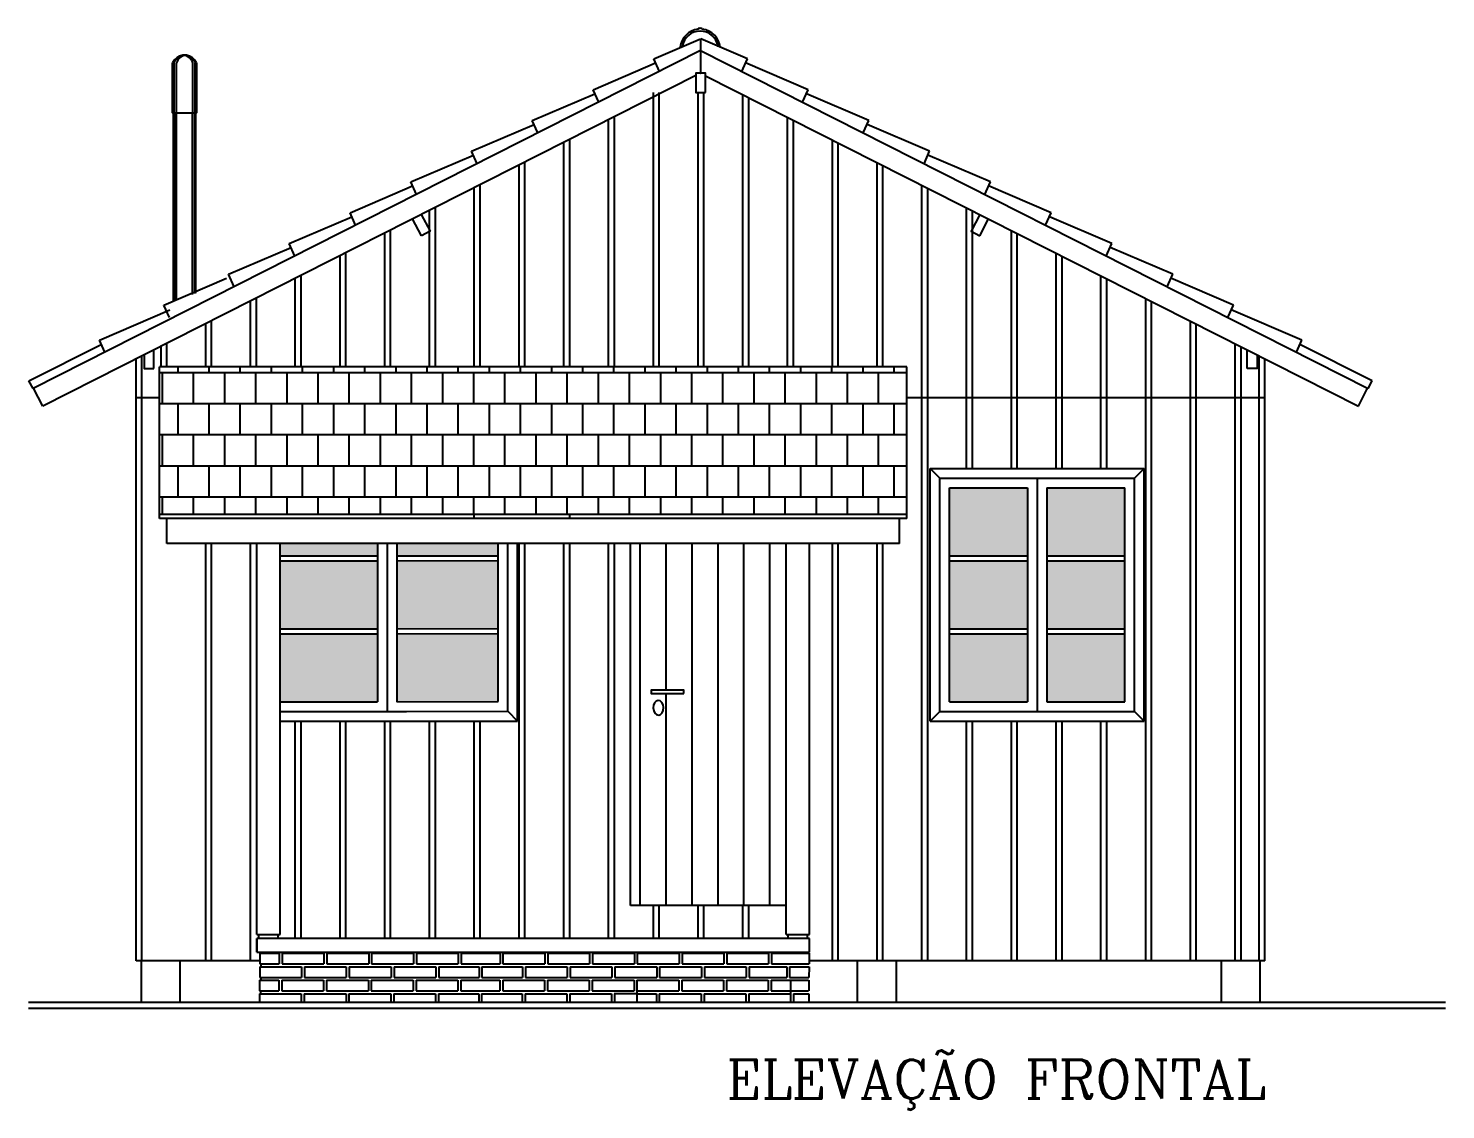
# Model space of a CAD drawing. Extents: x -83.9 to 10.5, y -11.8 to 33.6.
# Drawn here: x -34.93 to -27.65, y 28.05 to 33.61 of the extents above; entities that cross this region are included whole.
import ezdxf
from ezdxf.enums import TextEntityAlignment as Align

# ---------------------------------------------------------------- set-up
doc = ezdxf.new("R2010")
doc.units = 0
doc.layers.get('0').update_dxf_attribs({"linetype": 'CONTINUOUS'})
for name, color, linetype in [('COTAS', 244, 'CONTINUOUS'), ('MADEIRAME', 244, 'CONTINUOUS'), ('PAREDE', 250, 'CONTINUOUS'), ('PEDRA', 250, 'CONTINUOUS'), ('PISO', 30, 'CONTINUOUS'), ('TELHADO', 1, 'CONTINUOUS'), ('TEXTO', 244, 'CONTINUOUS'), ('VEGETAÇÃO', 92, 'CONTINUOUS'), ('VISTAL', 30, 'CONTINUOUS'), ('VISTAP', 244, 'CONTINUOUS')]:
    doc.layers.add(name, color=color, linetype=linetype)
doc.styles.add('ROMANC', font='romanc.shx', dxfattribs={"height": 0.08})

# ---------------------------------------------------------------- blocks, each defined once
blk = doc.blocks.new('*X94')
at = {"color": 0}
for p, q in [((-34.2553, 31.84), (-30.4153, 31.84)), ((-34.24, 31.68), (-34.24, 31.84)), ((-34.16, 31.84), (-34.16, 31.8694)), ((-34.08, 31.68), (-34.08, 31.84)), ((-34, 31.84), (-34, 31.8694)), ((-33.92, 31.68), (-33.92, 31.84)), ((-33.84, 31.84), (-33.84, 31.8694)), ((-33.76, 31.68), (-33.76, 31.84)), ((-33.68, 31.84), (-33.68, 31.8694)), ((-33.6, 31.68), (-33.6, 31.84)), ((-33.52, 31.84), (-33.52, 31.8694)), ((-33.44, 31.68), (-33.44, 31.84)), ((-33.36, 31.84), (-33.36, 31.8694)), ((-33.28, 31.68), (-33.28, 31.84)), ((-33.2, 31.84), (-33.2, 31.8694)), ((-33.12, 31.68), (-33.12, 31.84)), ((-33.04, 31.84), (-33.04, 31.8694)), ((-32.96, 31.68), (-32.96, 31.84)), ((-32.88, 31.84), (-32.88, 31.8694)), ((-32.8, 31.68), (-32.8, 31.84)), ((-32.72, 31.84), (-32.72, 31.8694)), ((-32.64, 31.68), (-32.64, 31.84)), ((-32.56, 31.84), (-32.56, 31.8694)), ((-32.48, 31.68), (-32.48, 31.84)), ((-32.4, 31.84), (-32.4, 31.8694)), ((-32.32, 31.68), (-32.32, 31.84)), ((-32.24, 31.84), (-32.24, 31.8694)), ((-32.16, 31.68), (-32.16, 31.84)), ((-32.08, 31.84), (-32.08, 31.8694)), ((-32, 31.68), (-32, 31.84)), ((-31.92, 31.84), (-31.92, 31.8694)), ((-31.84, 31.68), (-31.84, 31.84)), ((-31.76, 31.84), (-31.76, 31.8694)), ((-31.68, 31.68), (-31.68, 31.84)), ((-31.6, 31.84), (-31.6, 31.8694)), ((-31.52, 31.68), (-31.52, 31.84)), ((-31.44, 31.84), (-31.44, 31.8694)), ((-31.36, 31.68), (-31.36, 31.84)), ((-31.28, 31.84), (-31.28, 31.8694)), ((-31.2, 31.68), (-31.2, 31.84)), ((-31.12, 31.84), (-31.12, 31.8694)), ((-31.04, 31.68), (-31.04, 31.84)), ((-30.96, 31.84), (-30.96, 31.8694)), ((-30.88, 31.68), (-30.88, 31.84)), ((-30.8, 31.84), (-30.8, 31.8694)), ((-30.72, 31.68), (-30.72, 31.84)), ((-30.64, 31.84), (-30.64, 31.8694)), ((-30.56, 31.68), (-30.56, 31.84)), ((-30.48, 31.84), (-30.48, 31.8694)), ((-34.2553, 31.68), (-30.4153, 31.68)), ((-34.16, 31.52), (-34.16, 31.68)), ((-34, 31.52), (-34, 31.68)), ((-33.84, 31.52), (-33.84, 31.68)), ((-33.68, 31.52), (-33.68, 31.68)), ((-33.52, 31.52), (-33.52, 31.68)), ((-33.36, 31.52), (-33.36, 31.68)), ((-33.2, 31.52), (-33.2, 31.68)), ((-33.04, 31.52), (-33.04, 31.68)), ((-32.88, 31.52), (-32.88, 31.68)), ((-32.72, 31.52), (-32.72, 31.68)), ((-32.56, 31.52), (-32.56, 31.68)), ((-32.4, 31.52), (-32.4, 31.68)), ((-32.24, 31.52), (-32.24, 31.68)), ((-32.08, 31.52), (-32.08, 31.68)), ((-31.92, 31.52), (-31.92, 31.68)), ((-31.76, 31.52), (-31.76, 31.68)), ((-31.6, 31.52), (-31.6, 31.68)), ((-31.44, 31.52), (-31.44, 31.68)), ((-31.28, 31.52), (-31.28, 31.68)), ((-31.12, 31.52), (-31.12, 31.68)), ((-30.96, 31.52), (-30.96, 31.68)), ((-30.8, 31.52), (-30.8, 31.68)), ((-30.64, 31.52), (-30.64, 31.68)), ((-30.48, 31.52), (-30.48, 31.68)), ((-34.2553, 31.52), (-30.4153, 31.52)), ((-34.24, 31.36), (-34.24, 31.52)), ((-34.08, 31.36), (-34.08, 31.52)), ((-33.92, 31.36), (-33.92, 31.52)), ((-33.76, 31.36), (-33.76, 31.52)), ((-33.6, 31.36), (-33.6, 31.52)), ((-33.44, 31.36), (-33.44, 31.52)), ((-33.28, 31.36), (-33.28, 31.52)), ((-33.12, 31.36), (-33.12, 31.52)), ((-32.96, 31.36), (-32.96, 31.52)), ((-32.8, 31.36), (-32.8, 31.52)), ((-32.64, 31.36), (-32.64, 31.52)), ((-32.48, 31.36), (-32.48, 31.52)), ((-32.32, 31.36), (-32.32, 31.52)), ((-32.16, 31.36), (-32.16, 31.52)), ((-32, 31.36), (-32, 31.52)), ((-31.84, 31.36), (-31.84, 31.52)), ((-31.68, 31.36), (-31.68, 31.52)), ((-31.52, 31.36), (-31.52, 31.52)), ((-31.36, 31.36), (-31.36, 31.52)), ((-31.2, 31.36), (-31.2, 31.52)), ((-31.04, 31.36), (-31.04, 31.52)), ((-30.88, 31.36), (-30.88, 31.52)), ((-30.72, 31.36), (-30.72, 31.52)), ((-30.56, 31.36), (-30.56, 31.52)), ((-34.2553, 31.36), (-30.4153, 31.36)), ((-34.16, 31.2), (-34.16, 31.36)), ((-34, 31.2), (-34, 31.36)), ((-33.84, 31.2), (-33.84, 31.36)), ((-33.68, 31.2), (-33.68, 31.36)), ((-33.52, 31.2), (-33.52, 31.36)), ((-33.36, 31.2), (-33.36, 31.36)), ((-33.2, 31.2), (-33.2, 31.36)), ((-33.04, 31.2), (-33.04, 31.36)), ((-32.88, 31.2), (-32.88, 31.36)), ((-32.72, 31.2), (-32.72, 31.36)), ((-32.56, 31.2), (-32.56, 31.36)), ((-32.4, 31.2), (-32.4, 31.36)), ((-32.24, 31.2), (-32.24, 31.36)), ((-32.08, 31.2), (-32.08, 31.36)), ((-31.92, 31.2), (-31.92, 31.36)), ((-31.76, 31.2), (-31.76, 31.36)), ((-31.6, 31.2), (-31.6, 31.36)), ((-31.44, 31.2), (-31.44, 31.36)), ((-31.28, 31.2), (-31.28, 31.36)), ((-31.12, 31.2), (-31.12, 31.36)), ((-30.96, 31.2), (-30.96, 31.36)), ((-30.8, 31.2), (-30.8, 31.36)), ((-30.64, 31.2), (-30.64, 31.36)), ((-30.48, 31.2), (-30.48, 31.36)), ((-34.2553, 31.2), (-30.4153, 31.2)), ((-34.24, 31.1094), (-34.24, 31.2)), ((-34.08, 31.1094), (-34.08, 31.2)), ((-33.92, 31.1094), (-33.92, 31.2)), ((-33.76, 31.1094), (-33.76, 31.2)), ((-33.6, 31.1094), (-33.6, 31.2)), ((-33.44, 31.1094), (-33.44, 31.2)), ((-33.28, 31.1094), (-33.28, 31.2)), ((-33.12, 31.1094), (-33.12, 31.2)), ((-32.96, 31.1094), (-32.96, 31.2)), ((-32.8, 31.1094), (-32.8, 31.2)), ((-32.64, 31.1094), (-32.64, 31.2)), ((-32.48, 31.1094), (-32.48, 31.2)), ((-32.32, 31.1094), (-32.32, 31.2)), ((-32.16, 31.1094), (-32.16, 31.2)), ((-32, 31.1094), (-32, 31.2)), ((-31.84, 31.1094), (-31.84, 31.2)), ((-31.68, 31.1094), (-31.68, 31.2)), ((-31.52, 31.1094), (-31.52, 31.2)), ((-31.36, 31.1094), (-31.36, 31.2)), ((-31.2, 31.1094), (-31.2, 31.2)), ((-31.04, 31.1094), (-31.04, 31.2)), ((-30.88, 31.1094), (-30.88, 31.2)), ((-30.72, 31.1094), (-30.72, 31.2)), ((-30.56, 31.1094), (-30.56, 31.2))]:
    blk.add_line(p, q, dxfattribs=at)

msp = doc.modelspace()

# ---------------------------------------------------------------- linework, layer by layer
at = {"color": 30}
msp.add_lwpolyline([(-31.5607, 30.1895), (-31.5607, 30.2063), (-31.729, 30.2063), (-31.729, 30.1895)], close=True, dxfattribs=at)
at = {"color": 30, "extrusion": (0, 0, -1)}
msp.add_ellipse((-31.6915, 30.1155), major_axis=(-0.0013, 0.0377), ratio=0.699613, dxfattribs=at)
at = {"layer": 'COTAS', "color": 30}
for p, q in [((-31.7193, 33.2785), (-31.7193, 31.8694)), ((-31.6893, 33.2785), (-31.6893, 31.8694)), ((-31.4893, 33.2785), (-31.4893, 31.8694)), ((-31.4593, 33.2785), (-31.4593, 31.8694)), ((-31.2593, 33.2694), (-31.2593, 31.8694)), ((-31.2293, 33.2542), (-31.2293, 31.8694)), ((-31.9193, 33.1534), (-31.9193, 31.8694)), ((-31.0293, 33.1529), (-31.0293, 31.8694)), ((-31.9493, 33.1382), (-31.9493, 31.8694)), ((-30.9993, 33.1377), (-30.9993, 31.8694)), ((-32.1793, 33.0217), (-32.1793, 31.8694)), ((-32.1493, 33.0369), (-32.1493, 31.8694)), ((-30.7993, 33.0364), (-30.7993, 31.8694)), ((-30.7693, 33.0212), (-30.7693, 31.8694)), ((-32.3793, 32.9203), (-32.3793, 31.8694)), ((-32.4093, 32.9051), (-32.4093, 31.8694)), ((-30.5693, 32.9198), (-30.5693, 31.8694)), ((-30.5393, 32.9046), (-30.5393, 31.8694)), ((-32.6393, 32.7886), (-32.6393, 31.8694)), ((-32.6093, 32.8038), (-32.6093, 31.8694)), ((-30.3393, 32.8033), (-30.3393, 28.8144)), ((-30.3093, 32.7881), (-30.3093, 28.8144)), ((-32.8693, 32.6721), (-32.8693, 31.8694)), ((-32.8393, 32.6873), (-32.8393, 31.8694)), ((-30.1093, 32.6868), (-30.1093, 31.3464)), ((-30.0793, 32.6716), (-30.0793, 31.3464)), ((-33.0693, 32.5707), (-33.0693, 31.8694)), ((-29.8793, 32.5702), (-29.8793, 31.3464)), ((-33.0993, 32.5555), (-33.0993, 31.8694)), ((-29.8493, 32.555), (-29.8493, 31.3464)), ((-33.3293, 32.439), (-33.3293, 31.8694)), ((-33.2993, 32.4542), (-33.2993, 31.8694)), ((-29.6493, 32.4537), (-29.6493, 31.3464)), ((-29.6193, 32.4385), (-29.6193, 31.3464)), ((-33.5293, 32.3376), (-33.5293, 31.8694)), ((-33.5593, 32.3224), (-33.5593, 31.8694)), ((-29.4193, 32.3372), (-29.4193, 31.3464)), ((-29.4193, 32.3372), (-29.4193, 31.8694)), ((-29.3893, 32.322), (-29.3893, 31.3464)), ((-29.3893, 32.322), (-29.3893, 31.8694)), ((-33.7893, 32.2059), (-33.7893, 31.8694)), ((-33.7593, 32.2211), (-33.7593, 31.8694)), ((-29.1893, 32.2206), (-29.1893, 28.8144)), ((-29.1893, 32.2206), (-29.1893, 31.8694)), ((-29.1593, 32.2054), (-29.1593, 28.8144)), ((-29.1593, 32.2054), (-29.1593, 31.8694)), ((-34.0193, 32.0894), (-34.0193, 31.8694)), ((-33.9893, 32.1046), (-33.9893, 31.8694)), ((-28.9593, 32.1041), (-28.9593, 28.8144)), ((-28.9293, 32.0889), (-28.9293, 28.8144)), ((-34.2193, 31.988), (-34.2193, 31.8694)), ((-28.7293, 31.9876), (-28.7293, 28.8144)), ((-34.2493, 31.9728), (-34.2493, 31.8694)), ((-28.6993, 31.9724), (-28.6993, 28.8144)), ((-30.2453, 31.2964), (-30.2953, 31.3464)), ((-29.2453, 31.2964), (-29.1953, 31.3464)), ((-29.7953, 31.2464), (-29.7953, 30.1464)), ((-29.7453, 31.2964), (-29.7453, 30.0997)), ((-29.6953, 31.2464), (-29.6953, 30.1464)), ((-32.6393, 31.1094), (-32.6393, 31.0894)), ((-32.1493, 31.1094), (-32.1493, 31.0894)), ((-34.0193, 30.9594), (-34.0193, 28.8144)), ((-33.9893, 30.9594), (-33.9893, 28.8144)), ((-33.7893, 30.9594), (-33.7893, 28.8144)), ((-33.1353, 30.9594), (-33.1353, 30.1464)), ((-33.0853, 30.9594), (-33.0853, 30.0997)), ((-33.0353, 30.9594), (-33.0353, 30.1464)), ((-32.4093, 30.9594), (-32.4093, 28.9294)), ((-32.3793, 30.9594), (-32.3793, 28.9294)), ((-32.1793, 30.9594), (-32.1793, 28.9294)), ((-32.1493, 30.9594), (-32.1493, 28.9294)), ((-31.9493, 30.9594), (-31.9493, 28.9294)), ((-31.9193, 30.9594), (-31.9193, 28.9294)), ((-30.7993, 30.9594), (-30.7993, 28.8144)), ((-30.7693, 30.9594), (-30.7693, 28.8144)), ((-30.5693, 30.9594), (-30.5693, 28.8144)), ((-30.5393, 30.9594), (-30.5393, 28.8144)), ((-33.6353, 30.8964), (-33.1353, 30.8964)), ((-33.0353, 30.8964), (-32.5153, 30.8973)), ((-33.6353, 30.8714), (-33.1353, 30.8714)), ((-33.0353, 30.8714), (-32.5153, 30.8723)), ((-33.6353, 30.5214), (-33.1353, 30.5214)), ((-33.0353, 30.5214), (-32.5153, 30.5223)), ((-30.1953, 30.5214), (-29.7953, 30.5214)), ((-29.6953, 30.5214), (-29.2953, 30.5214)), ((-33.6353, 30.4964), (-33.1353, 30.4964)), ((-33.0353, 30.4964), (-32.5153, 30.4973)), ((-30.1953, 30.4964), (-29.7953, 30.4964)), ((-29.6953, 30.4964), (-29.2953, 30.4964)), ((-33.6353, 30.1464), (-33.1353, 30.1464)), ((-33.6353, 30.0964), (-32.4653, 30.0973)), ((-33.0353, 30.1464), (-32.5153, 30.1473)), ((-32.4653, 30.0973), (-32.4153, 30.0473)), ((-30.2453, 30.0964), (-30.2953, 30.0464)), ((-30.2453, 30.0964), (-29.2453, 30.0964)), ((-30.1953, 30.1464), (-29.7953, 30.1464)), ((-29.6953, 30.1464), (-29.2953, 30.1464)), ((-29.2453, 30.0964), (-29.1953, 30.0464)), ((-33.6353, 30.0464), (-32.4153, 30.0473)), ((-33.5593, 30.0464), (-33.5593, 28.9294)), ((-33.5293, 30.0464), (-33.5293, 28.9294)), ((-33.3293, 30.0466), (-33.3293, 28.9294)), ((-33.2993, 30.0466), (-33.2993, 28.9294)), ((-33.0993, 30.0468), (-33.0993, 28.9294)), ((-33.0693, 30.0468), (-33.0693, 28.9294)), ((-32.8693, 30.0469), (-32.8693, 28.9294)), ((-32.8393, 30.0469), (-32.8393, 28.9294)), ((-32.6393, 30.0471), (-32.6393, 28.9294)), ((-32.6093, 30.0471), (-32.6093, 28.9294)), ((-30.2953, 30.0464), (-29.1953, 30.0464)), ((-30.1093, 30.0464), (-30.1093, 28.8144)), ((-30.0793, 30.0464), (-30.0793, 28.8144)), ((-29.8793, 30.0464), (-29.8793, 28.8144)), ((-29.8493, 30.0464), (-29.8493, 28.8144)), ((-29.6493, 30.0464), (-29.6493, 28.8144)), ((-29.6193, 30.0464), (-29.6193, 28.8144)), ((-29.4193, 30.0464), (-29.4193, 28.8144)), ((-29.3893, 30.0464), (-29.3893, 28.8144)), ((-31.7193, 29.0994), (-31.7193, 28.9294)), ((-31.6893, 29.0994), (-31.6893, 28.9294)), ((-31.4893, 29.0994), (-31.4893, 28.9294)), ((-31.4593, 29.0994), (-31.4593, 28.9294)), ((-31.2593, 29.0994), (-31.2593, 28.9294)), ((-31.2293, 29.0994), (-31.2293, 28.9294))]:
    msp.add_line(p, q, dxfattribs=at)
at = {"layer": 'COTAS', "color": 244}
for p, q in [((-33.7403, 28.8144), (-34.3753, 28.8144)), ((-30.9176, 28.7832), (-30.9186, 28.7282)), ((-28.5753, 28.8144), (-30.9153, 28.8144)), ((-31.0132, 28.7151), (-30.9201, 28.7151)), ((-31.8019, 28.6451), (-31.9191, 28.6451)), ((-31.0132, 28.6601), (-30.9201, 28.6601))]:
    msp.add_line(p, q, dxfattribs=at)
at = {"layer": 'COTAS', "color": 244, "linetype": 'CONTINUOUS'}
msp.add_line((-32.0319, 28.6451), (-31.9319, 28.6451), dxfattribs=at)
at = {"layer": 'MADEIRAME', "color": 244}
for p, q in [((-31.4743, 33.3785), (-31.4743, 33.5547)), ((-31.4748, 33.4948), (-34.9053, 31.7566)), ((-31.4748, 33.4948), (-28.0442, 31.7566)), ((-31.4993, 33.3662), (-34.8551, 31.6659)), ((-31.4748, 33.3786), (-31.4751, 33.3785)), ((-31.4748, 33.3786), (-31.4744, 33.3785)), ((-31.4493, 33.3657), (-28.0944, 31.6659)), ((-34.2553, 31.7094), (-34.3753, 31.7094)), ((-34.2553, 31.7094), (-34.2653, 31.7094)), ((-28.5753, 31.7094), (-30.4153, 31.7094))]:
    msp.add_line(p, q, dxfattribs=at)
at = {"layer": 'MADEIRAME', "color": 30}
for p, q in [((-34.8551, 31.6659), (-34.902, 31.7583)), ((-28.0944, 31.6659), (-28.0475, 31.7583))]:
    msp.add_line(p, q, dxfattribs=at)
at = {"layer": 'MADEIRAME', "color": 244}
msp.add_lwpolyline([(-31.4493, 33.2785), (-31.4493, 33.3785), (-31.4993, 33.3785), (-31.4993, 33.2785)], close=True, dxfattribs=at)
for points in [[(-32.9095, 32.5431), (-32.9546, 32.629)], [(-32.91, 32.6516), (-32.8652, 32.5663), (-32.9095, 32.5431)], [(-30.0399, 32.6516), (-30.0846, 32.5663), (-30.0404, 32.5431)], [(-30.0404, 32.5431), (-29.9953, 32.629)], [(-34.3342, 31.9298), (-34.3342, 31.8592), (-34.2842, 31.8592)], [(-34.2842, 31.8592), (-34.2842, 31.9551)], [(-28.6653, 31.8592), (-28.6653, 31.9551)], [(-28.6153, 31.9298), (-28.6153, 31.8592), (-28.6653, 31.8592)]]:
    msp.add_lwpolyline(points, dxfattribs=at)
at = {"layer": 'MADEIRAME', "color": 253}
for points in [[(-30.1953, 31.2464), (-29.7953, 31.2464), (-30.1953, 30.8964), (-29.7953, 30.8964)], [(-29.6953, 31.2464), (-29.2953, 31.2464), (-29.6953, 30.8964), (-29.2953, 30.8964)], [(-33.6353, 30.9594), (-33.1353, 30.9594), (-33.6353, 30.8964), (-33.1353, 30.8964)], [(-33.0353, 30.9594), (-32.5153, 30.9603), (-33.0353, 30.8964), (-32.5153, 30.8973)], [(-33.6353, 30.8714), (-33.1353, 30.8714), (-33.6353, 30.5214), (-33.1353, 30.5214)], [(-33.0353, 30.8714), (-32.5153, 30.8723), (-32.5153, 30.5223)], [(-33.0353, 30.8714), (-33.0353, 30.5214), (-32.5153, 30.5223)], [(-30.1953, 30.8714), (-29.7953, 30.8714), (-30.1953, 30.5214), (-29.7953, 30.5214)], [(-29.6953, 30.8714), (-29.2953, 30.8714), (-29.6953, 30.5214), (-29.2953, 30.5214)], [(-33.6353, 30.4964), (-33.1353, 30.4964), (-33.6353, 30.1464), (-33.1353, 30.1464)], [(-33.0353, 30.4964), (-32.5153, 30.4973), (-33.0353, 30.1464), (-32.5153, 30.1473)], [(-30.1953, 30.4964), (-29.7953, 30.4964), (-30.1953, 30.1464), (-29.7953, 30.1464)], [(-29.6953, 30.4964), (-29.2953, 30.4964), (-29.6953, 30.1464), (-29.2953, 30.1464)]]:
    msp.add_solid(points, dxfattribs=at)
at = {"layer": 'PAREDE', "color": 30, "linetype": 'CONTINUOUS'}
for p, q in [((-31.4868, 33.6089), (-31.4884, 33.6046)), ((-31.4863, 33.6089), (-31.4878, 33.6046)), ((-31.4675, 33.6089), (-31.466, 33.6046)), ((-31.467, 33.6089), (-31.4654, 33.6046)), ((-31.7151, 33.4519), (-31.4748, 33.5549)), ((-31.2344, 33.4519), (-31.4743, 33.5547)), ((-32.0274, 33.2937), (-31.7059, 33.4314)), ((-31.6863, 33.3876), (-31.7151, 33.4519)), ((-31.2632, 33.3876), (-31.2344, 33.4519)), ((-30.9222, 33.2937), (-31.2436, 33.4314)), ((-31.9985, 33.2294), (-32.0274, 33.2937)), ((-30.951, 33.2294), (-30.9222, 33.2937)), ((-32.3396, 33.1355), (-32.0182, 33.2732)), ((-30.6099, 33.1355), (-30.9313, 33.2732)), ((-32.6518, 32.9773), (-32.3304, 33.115)), ((-32.3107, 33.0712), (-32.3396, 33.1355)), ((-30.6388, 33.0712), (-30.6099, 33.1355)), ((-30.2977, 32.9773), (-30.6191, 33.115)), ((-32.964, 32.8191), (-32.6426, 32.9568)), ((-32.623, 32.9131), (-32.6518, 32.9773)), ((-30.3266, 32.9131), (-30.2977, 32.9773)), ((-29.9855, 32.8191), (-30.3069, 32.9568)), ((-33.2762, 32.6609), (-32.9548, 32.7986)), ((-32.9352, 32.7549), (-32.964, 32.8191)), ((-30.0143, 32.7549), (-29.9855, 32.8191)), ((-29.6733, 32.6609), (-29.9947, 32.7986)), ((-33.5884, 32.5027), (-33.267, 32.6404)), ((-33.2474, 32.5967), (-33.2762, 32.6609)), ((-29.7021, 32.5967), (-29.6733, 32.6609)), ((-29.3611, 32.5027), (-29.6825, 32.6404)), ((-33.5596, 32.4385), (-33.5884, 32.5027)), ((-29.3899, 32.4385), (-29.3611, 32.5027)), ((-33.9006, 32.3445), (-33.5792, 32.4822)), ((-29.0489, 32.3445), (-29.3703, 32.4822)), ((-33.8718, 32.2803), (-33.9006, 32.3445)), ((-29.0777, 32.2803), (-29.0489, 32.3445)), ((-34.2328, 32.1863), (-33.9114, 32.3241)), ((-28.7367, 32.1863), (-29.0581, 32.3241)), ((-34.564, 32.0057), (-34.2015, 32.161)), ((-34.204, 32.1221), (-34.2328, 32.1863)), ((-28.7655, 32.1221), (-28.7367, 32.1863)), ((-28.3855, 32.0057), (-28.7481, 32.161)), ((-34.9263, 31.7965), (-34.5544, 31.9841)), ((-34.5362, 31.9436), (-34.564, 32.0057)), ((-28.4133, 31.9436), (-28.3855, 32.0057)), ((-28.0232, 31.7965), (-28.3952, 31.9841)), ((-34.9053, 31.7566), (-34.9262, 31.7964)), ((-28.0442, 31.7566), (-28.0233, 31.7964))]:
    msp.add_line(p, q, dxfattribs=at)
at = {"layer": 'PAREDE', "color": 244}
for p, q in [((-34.3753, 28.8144), (-34.3753, 31.909)), ((-34.3453, 28.8144), (-34.3453, 31.9242)), ((-28.6053, 28.8144), (-28.6053, 31.9247)), ((-28.5753, 28.8144), (-28.5753, 31.9095)), ((-33.7553, 28.9494), (-33.7553, 30.9594)), ((-33.6353, 28.9494), (-33.6353, 30.9594)), ((-31.0353, 28.9494), (-31.0353, 30.9594)), ((-30.9153, 28.9494), (-30.9153, 30.9594)), ((-33.7553, 28.8594), (-33.7553, 28.9294)), ((-30.9153, 28.8594), (-30.9153, 28.9294))]:
    msp.add_line(p, q, dxfattribs=at)
at = {"layer": 'PAREDE', "color": 30}
for p, q in [((-30.2953, 30.0464), (-30.2953, 31.3464)), ((-29.1953, 30.0464), (-29.1953, 31.3464)), ((-30.2453, 30.0964), (-30.2453, 31.2964)), ((-30.1953, 30.1464), (-30.1953, 31.2464)), ((-29.2953, 30.1464), (-29.2953, 31.2464)), ((-29.2453, 30.0964), (-29.2453, 31.2964)), ((-32.5153, 30.1473), (-32.5153, 30.9603)), ((-32.4653, 30.0973), (-32.4653, 30.9603)), ((-32.4153, 30.0473), (-32.4153, 30.9603))]:
    msp.add_line(p, q, dxfattribs=at)
at = {"layer": 'PEDRA', "color": 30}
for p, q in [((-31.8353, 29.0994), (-31.8353, 30.9594)), ((-31.7853, 29.0994), (-31.7853, 30.9594)), ((-31.6519, 30.2063), (-31.6519, 30.9594)), ((-31.5186, 29.0994), (-31.5186, 30.9594)), ((-31.3852, 29.0994), (-31.3852, 30.9594)), ((-31.2519, 29.0994), (-31.2519, 30.9594)), ((-31.1186, 29.0994), (-31.1186, 30.9594)), ((-31.6519, 29.0994), (-31.6519, 30.1895))]:
    msp.add_line(p, q, dxfattribs=at)
at = {"layer": 'PISO', "color": 30}
for p, q in [((-30.2953, 31.3464), (-29.1953, 31.3464)), ((-30.2453, 31.2964), (-29.2453, 31.2964)), ((-30.1953, 31.2464), (-29.7953, 31.2464)), ((-29.6953, 31.2464), (-29.2953, 31.2464)), ((-30.1953, 30.8964), (-29.7953, 30.8964)), ((-29.6953, 30.8964), (-29.2953, 30.8964)), ((-30.1953, 30.8714), (-29.7953, 30.8714)), ((-29.6953, 30.8714), (-29.2953, 30.8714)), ((-33.6353, 30.0964), (-32.9853, 30.0964)), ((-30.2453, 30.0964), (-29.2453, 30.0964)), ((-31.0353, 29.0994), (-31.8353, 29.0994))]:
    msp.add_line(p, q, dxfattribs=at)
at = {"layer": 'PISO', "color": 244}
msp.add_line((-30.9153, 28.9294), (-33.7553, 28.9294), dxfattribs=at)
at = {"layer": 'TELHADO', "color": 1}
for p, q in [((-30.4153, 31.8694), (-34.2553, 31.8694)), ((-34.2553, 31.0894), (-34.2553, 31.8694)), ((-30.4153, 31.0894), (-30.4153, 31.8694)), ((-30.4153, 31.1094), (-34.2553, 31.1094)), ((-30.4153, 31.0894), (-34.2553, 31.0894))]:
    msp.add_line(p, q, dxfattribs=at)
at = {"layer": 'TELHADO', "color": 244}
for p, q in [((-34.2178, 30.9594), (-34.2178, 31.0894)), ((-30.4527, 30.9594), (-30.4527, 31.0894)), ((-30.4527, 30.9594), (-34.2178, 30.9594))]:
    msp.add_line(p, q, dxfattribs=at)
at = {"layer": 'TELHADO', "color": 244, "linetype": 'CONTINUOUS'}
for p, q in [((-33.7553, 28.9494), (-33.6353, 28.9494)), ((-31.0353, 28.9494), (-30.9153, 28.9494))]:
    msp.add_line(p, q, dxfattribs=at)
at = {"layer": 'TELHADO', "color": 30, "linetype": 'CONTINUOUS'}
for centre, radius, start, end in [((-31.4766, 33.5022), 0.103, 96.24827, 174.19626), ((-31.477, 33.5024), 0.0926, 90.04683, 171.3059), ((-31.4772, 33.5064), 0.103, 84.60708, 95.39292), ((-31.4766, 33.5064), 0.103, 84.60708, 95.39292), ((-31.4768, 33.5024), 0.0926, 8.69427, 90.17743), ((-31.4772, 33.5022), 0.103, 5.80374, 83.75173)]:
    msp.add_arc(centre, radius, start, end, dxfattribs=at)
at = {"layer": 'VEGETAÇÃO', "color": 244}
for p, q in [((-34.3503, 28.8144), (-34.3503, 28.5994)), ((-34.1503, 28.8144), (-34.1503, 28.5994)), ((-30.6703, 28.8144), (-30.6703, 28.5994)), ((-30.4703, 28.8144), (-30.4703, 28.5994)), ((-28.8003, 28.8144), (-28.8003, 28.5994)), ((-28.6003, 28.8144), (-28.6003, 28.5994))]:
    msp.add_line(p, q, dxfattribs=at)
at = {"layer": 'VISTAL', "color": 30}
for p, q in [((-34.179, 33.1749), (-34.179, 32.2094)), ((-34.1682, 32.214), (-34.1682, 33.1749)), ((-34.0863, 32.2405), (-34.0863, 33.1749)), ((-34.0756, 33.1749), (-34.0756, 32.2451))]:
    msp.add_line(p, q, dxfattribs=at)
at = {"layer": 'VISTAL', "color": 244, "linetype": 'CONTINUOUS'}
for p, q in [((-33.7553, 28.9294), (-33.7553, 28.8594)), ((-33.7453, 28.9294), (-33.7453, 28.9494)), ((-33.6457, 28.9294), (-33.6457, 28.9494)), ((-31.0254, 28.9292), (-31.0254, 28.9492)), ((-30.9258, 28.9292), (-30.9258, 28.9492)), ((-33.7553, 28.8594), (-30.9153, 28.8594))]:
    msp.add_line(p, q, dxfattribs=at)
at = {"layer": 'VISTAL', "color": 30}
for points in [[(-34.0649, 33.4312), (-34.0732, 33.4455), (-34.0863, 33.4574), (-34.1006, 33.4658), (-34.1173, 33.4705), (-34.1352, 33.4705), (-34.1518, 33.4658), (-34.1661, 33.4574), (-34.1792, 33.4455), (-34.1887, 33.4312)], [(-34.1816, 33.4312), (-34.1816, 33.1741), (-34.1887, 33.1741), (-34.1887, 33.4312)], [(-34.1423, 33.4681), (-34.159, 33.4598), (-34.1721, 33.4467), (-34.1816, 33.4312)], [(-34.0911, 33.4455), (-34.1006, 33.4574), (-34.1137, 33.4658), (-34.128, 33.4705), (-34.1244, 33.4705), (-34.1387, 33.4658), (-34.1518, 33.4574), (-34.1613, 33.4455), (-34.1673, 33.4312)], [(-34.1673, 33.1741), (-34.1673, 33.4312)], [(-34.1423, 33.4681), (-34.1244, 33.4705)], [(-34.0709, 33.4312), (-34.0804, 33.4467), (-34.0935, 33.4598), (-34.1102, 33.4681), (-34.128, 33.4705)], [(-34.0911, 33.4455), (-34.0852, 33.4312)], [(-34.0863, 33.4312), (-34.0863, 33.1741)], [(-34.0649, 33.4312), (-34.0649, 33.1741), (-34.0721, 33.1741), (-34.0721, 33.4312)], [(-34.1887, 33.1741), (-34.0649, 33.1741)], [(-34.1849, 33.1749), (-34.1849, 32.2069)], [(-34.0697, 33.1749), (-34.0697, 32.2477)]]:
    msp.add_lwpolyline(points, dxfattribs=at)
at = {"layer": 'VISTAP', "color": 244, "linetype": 'CONTINUOUS'}
for p, q in [((-33.7403, 28.8532), (-33.6403, 28.8532)), ((-33.7403, 28.8532), (-33.7403, 28.7982)), ((-33.6403, 28.8532), (-33.6403, 28.7982)), ((-33.6253, 28.8532), (-33.6253, 28.7982)), ((-33.6253, 28.8532), (-33.4103, 28.8532)), ((-33.4103, 28.8532), (-33.4103, 28.7982)), ((-33.3953, 28.8532), (-33.1803, 28.8532)), ((-33.3953, 28.8532), (-33.3953, 28.7982)), ((-33.1803, 28.8532), (-33.1803, 28.7982)), ((-33.1653, 28.8532), (-33.1653, 28.7982)), ((-33.1653, 28.8532), (-32.9503, 28.8532)), ((-32.9503, 28.8532), (-32.9503, 28.7982)), ((-32.9353, 28.8532), (-32.7203, 28.8532)), ((-32.9353, 28.8532), (-32.9353, 28.7982)), ((-32.7203, 28.8532), (-32.7203, 28.7982)), ((-32.7053, 28.8532), (-32.6053, 28.8532)), ((-32.7053, 28.8532), (-32.7053, 28.7982)), ((-32.6053, 28.8532), (-32.5053, 28.8532)), ((-32.5053, 28.8532), (-32.5053, 28.7982)), ((-32.4903, 28.8532), (-32.2753, 28.8532)), ((-32.4903, 28.8532), (-32.4903, 28.7982)), ((-32.2753, 28.8532), (-32.2753, 28.7982)), ((-32.2603, 28.8532), (-32.0453, 28.8532)), ((-32.2603, 28.8532), (-32.2603, 28.7982)), ((-32.0453, 28.8532), (-32.0453, 28.7982)), ((-32.0303, 28.8532), (-32.0303, 28.7982)), ((-32.0303, 28.8532), (-31.8153, 28.8532)), ((-31.8153, 28.8532), (-31.8153, 28.7982)), ((-31.8003, 28.8532), (-31.8003, 28.7982)), ((-31.8003, 28.8532), (-31.5853, 28.8532)), ((-31.5853, 28.8532), (-31.5853, 28.7982)), ((-31.5703, 28.8532), (-31.3553, 28.8532)), ((-31.5703, 28.8532), (-31.5703, 28.7982)), ((-31.3553, 28.8532), (-31.3553, 28.7982)), ((-31.3403, 28.8532), (-31.1253, 28.8532)), ((-31.3403, 28.8532), (-31.3403, 28.7982)), ((-31.1253, 28.8532), (-31.1253, 28.7982)), ((-31.1103, 28.8532), (-31.1103, 28.7982)), ((-31.1103, 28.8532), (-30.9173, 28.8532)), ((-30.9173, 28.8532), (-30.9173, 28.7982)), ((-33.7403, 28.7982), (-33.6403, 28.7982)), ((-33.7403, 28.7832), (-33.5253, 28.7832)), ((-33.7403, 28.7832), (-33.7403, 28.7282)), ((-33.7403, 28.7831), (-33.6537, 28.7831)), ((-33.7339, 28.7982), (-33.7339, 28.7831)), ((-33.673, 28.7982), (-33.6403, 28.7982)), ((-33.6253, 28.7982), (-33.573, 28.7982)), ((-33.6253, 28.7982), (-33.5537, 28.7982)), ((-33.558, 28.7982), (-33.4103, 28.7982)), ((-33.5253, 28.7832), (-33.5253, 28.7282)), ((-33.5103, 28.7832), (-33.5103, 28.7282)), ((-33.5103, 28.7832), (-33.2953, 28.7832)), ((-33.3953, 28.7982), (-33.1803, 28.7982)), ((-33.2953, 28.7832), (-33.2953, 28.7282)), ((-33.2803, 28.7832), (-33.0653, 28.7832)), ((-33.2803, 28.7832), (-33.2803, 28.7282)), ((-33.1653, 28.7982), (-32.9503, 28.7982)), ((-33.0653, 28.7832), (-33.0653, 28.7282)), ((-33.0503, 28.7832), (-33.0503, 28.7282)), ((-33.0503, 28.7832), (-32.8353, 28.7832)), ((-32.9353, 28.7982), (-32.7203, 28.7982)), ((-32.8353, 28.7832), (-32.8353, 28.7282)), ((-32.8203, 28.7832), (-32.6127, 28.7832)), ((-32.8203, 28.7832), (-32.8203, 28.7282)), ((-32.7053, 28.7982), (-32.6053, 28.7982)), ((-32.6127, 28.7832), (-32.6127, 28.7282)), ((-32.6053, 28.7982), (-32.5053, 28.7982)), ((-32.5989, 28.7832), (-32.5989, 28.7282)), ((-32.5989, 28.7832), (-32.3903, 28.7832)), ((-32.5989, 28.7831), (-32.5187, 28.7831)), ((-32.538, 28.7982), (-32.5053, 28.7982)), ((-32.4903, 28.7982), (-32.4187, 28.7982)), ((-32.4903, 28.7982), (-32.438, 28.7982)), ((-32.423, 28.7982), (-32.2753, 28.7982)), ((-32.3903, 28.7832), (-32.3903, 28.7282)), ((-32.3753, 28.7832), (-32.1603, 28.7832)), ((-32.3753, 28.7832), (-32.3753, 28.7282)), ((-32.2603, 28.7982), (-32.0453, 28.7982)), ((-32.1603, 28.7832), (-32.1603, 28.7282)), ((-32.1453, 28.7832), (-32.1453, 28.7282)), ((-32.1453, 28.7832), (-31.9303, 28.7832)), ((-32.0303, 28.7982), (-31.8153, 28.7982)), ((-31.9303, 28.7832), (-31.9303, 28.7282)), ((-31.9153, 28.7832), (-31.7003, 28.7832)), ((-31.9153, 28.7832), (-31.9153, 28.7282)), ((-31.8003, 28.7982), (-31.5853, 28.7982)), ((-31.7003, 28.7832), (-31.7003, 28.7282)), ((-31.6853, 28.7832), (-31.6853, 28.7282)), ((-31.6853, 28.7832), (-31.4703, 28.7832)), ((-31.5703, 28.7982), (-31.3553, 28.7982)), ((-31.4703, 28.7832), (-31.4703, 28.7282)), ((-31.4553, 28.7832), (-31.2403, 28.7832)), ((-31.4553, 28.7832), (-31.4553, 28.7282)), ((-31.3403, 28.7982), (-31.1253, 28.7982)), ((-31.2403, 28.7832), (-31.2403, 28.7282)), ((-31.2253, 28.7832), (-31.2253, 28.7282)), ((-31.2253, 28.7832), (-31.0323, 28.7832)), ((-31.1103, 28.7982), (-30.9173, 28.7982)), ((-31.0323, 28.7832), (-31.0323, 28.7282)), ((-31.0173, 28.7832), (-31.0173, 28.7282)), ((-31.0173, 28.7832), (-30.9176, 28.7832)), ((-33.7419, 28.7151), (-33.6419, 28.7151)), ((-33.7419, 28.7151), (-33.7419, 28.6601)), ((-33.7403, 28.7282), (-33.5253, 28.7282)), ((-33.7339, 28.7282), (-33.7339, 28.7151)), ((-33.6419, 28.7151), (-33.6419, 28.6601)), ((-33.6269, 28.7151), (-33.6269, 28.6601)), ((-33.6269, 28.7151), (-33.4119, 28.7151)), ((-33.5103, 28.7282), (-33.2953, 28.7282)), ((-33.4119, 28.7151), (-33.4119, 28.6601)), ((-33.3969, 28.7151), (-33.1819, 28.7151)), ((-33.3969, 28.7151), (-33.3969, 28.6601)), ((-33.2803, 28.7282), (-33.0653, 28.7282)), ((-33.1819, 28.7151), (-33.1819, 28.6601)), ((-33.1669, 28.7151), (-33.1669, 28.6601)), ((-33.1669, 28.7151), (-32.9519, 28.7151)), ((-33.0503, 28.7282), (-32.8353, 28.7282)), ((-32.9519, 28.7151), (-32.9519, 28.6601)), ((-32.9369, 28.7151), (-32.9369, 28.6601)), ((-32.9369, 28.7151), (-32.7219, 28.7151)), ((-32.8203, 28.7282), (-32.6127, 28.7282)), ((-32.7219, 28.7151), (-32.7219, 28.6601)), ((-32.7069, 28.7151), (-32.6069, 28.7151)), ((-32.7069, 28.7151), (-32.7069, 28.6601)), ((-32.6069, 28.7151), (-32.5069, 28.7151)), ((-32.5989, 28.7282), (-32.3903, 28.7282)), ((-32.5069, 28.7151), (-32.5069, 28.6601)), ((-32.4919, 28.7151), (-32.2769, 28.7151)), ((-32.4919, 28.7151), (-32.4919, 28.6601)), ((-32.3753, 28.7282), (-32.1603, 28.7282)), ((-32.2769, 28.7151), (-32.2769, 28.6601)), ((-32.2619, 28.7151), (-32.0469, 28.7151)), ((-32.2619, 28.7151), (-32.2619, 28.6601)), ((-32.1453, 28.7282), (-31.9303, 28.7282)), ((-32.0469, 28.7151), (-32.0469, 28.6601)), ((-32.0319, 28.7151), (-32.0319, 28.6601)), ((-32.0319, 28.7151), (-31.8169, 28.7151)), ((-31.9153, 28.7282), (-31.7003, 28.7282)), ((-31.8169, 28.7151), (-31.8169, 28.6601)), ((-31.6853, 28.7282), (-31.4703, 28.7282)), ((-31.4553, 28.7282), (-31.2403, 28.7282)), ((-31.2253, 28.7282), (-31.0323, 28.7282)), ((-31.0173, 28.7282), (-30.9186, 28.7282)), ((-30.9189, 28.7151), (-30.9189, 28.6601)), ((-33.7419, 28.6601), (-33.6419, 28.6601)), ((-33.7419, 28.6451), (-33.5269, 28.6451)), ((-33.7419, 28.6451), (-33.7419, 28.5994)), ((-33.7419, 28.6449), (-33.6554, 28.6449)), ((-33.7355, 28.6601), (-33.7355, 28.6449)), ((-33.6746, 28.6601), (-33.6419, 28.6601)), ((-33.6269, 28.6601), (-33.5554, 28.6601)), ((-33.6269, 28.6601), (-33.5746, 28.6601)), ((-33.5596, 28.6601), (-33.4119, 28.6601)), ((-33.5269, 28.6451), (-33.5269, 28.5994)), ((-33.5119, 28.6451), (-33.5119, 28.5994)), ((-33.5119, 28.6451), (-33.2969, 28.6451)), ((-33.3969, 28.6601), (-33.1819, 28.6601)), ((-33.2969, 28.6451), (-33.2969, 28.5994)), ((-33.2819, 28.6451), (-33.0669, 28.6451)), ((-33.2819, 28.6451), (-33.2819, 28.5994)), ((-33.1669, 28.6601), (-32.9519, 28.6601)), ((-33.0669, 28.6451), (-33.0669, 28.5994)), ((-33.0519, 28.6451), (-33.0519, 28.5994)), ((-33.0519, 28.6451), (-32.8369, 28.6451)), ((-32.9369, 28.6601), (-32.7219, 28.6601)), ((-32.8369, 28.6451), (-32.8369, 28.5994)), ((-32.8219, 28.6451), (-32.6143, 28.6451)), ((-32.8219, 28.6451), (-32.8219, 28.5994)), ((-32.7069, 28.6601), (-32.6069, 28.6601)), ((-32.6143, 28.6451), (-32.6143, 28.5994)), ((-32.6069, 28.6601), (-32.5069, 28.6601)), ((-32.6005, 28.6451), (-32.6005, 28.5994)), ((-32.6005, 28.6451), (-32.3919, 28.6451)), ((-32.6005, 28.6449), (-32.5204, 28.6449)), ((-32.5396, 28.6601), (-32.5069, 28.6601)), ((-32.4919, 28.6601), (-32.4396, 28.6601)), ((-32.4919, 28.6601), (-32.4204, 28.6601)), ((-32.4246, 28.6601), (-32.2769, 28.6601)), ((-32.3919, 28.6451), (-32.3919, 28.5994)), ((-32.3769, 28.6451), (-32.1619, 28.6451)), ((-32.3769, 28.6451), (-32.3769, 28.5994)), ((-32.2619, 28.6601), (-32.0469, 28.6601)), ((-32.1619, 28.6451), (-32.1619, 28.5994)), ((-32.1469, 28.6451), (-32.1469, 28.5994)), ((-32.1469, 28.6451), (-31.9319, 28.6451)), ((-32.0319, 28.6601), (-31.8169, 28.6601)), ((-31.9319, 28.6451), (-31.9319, 28.5994)), ((-31.9169, 28.6451), (-31.9169, 28.5994)), ((-30.9969, 28.6451), (-30.9969, 28.5994)), ((-30.9969, 28.6451), (-30.9192, 28.6451)), ((-30.9192, 28.6451), (-30.9192, 28.5994))]:
    msp.add_line(p, q, dxfattribs=at)
at = {"layer": 'VISTAP', "color": 1, "linetype": 'CONTINUOUS'}
for p, q in [((-31.8019, 28.7151), (-31.5869, 28.7151)), ((-31.8019, 28.7151), (-31.8019, 28.5994)), ((-31.5869, 28.7151), (-31.5869, 28.6601)), ((-31.5719, 28.7151), (-31.3569, 28.7151)), ((-31.5719, 28.7151), (-31.5719, 28.6601)), ((-31.3569, 28.7151), (-31.3569, 28.6601)), ((-31.3419, 28.7151), (-31.3419, 28.6601)), ((-31.3419, 28.7151), (-31.1269, 28.7151)), ((-31.1269, 28.7151), (-31.1269, 28.6601)), ((-31.1119, 28.7151), (-31.0132, 28.7151)), ((-31.1119, 28.7151), (-31.1119, 28.6601)), ((-31.0132, 28.7151), (-31.0132, 28.5994)), ((-31.8019, 28.6601), (-31.5869, 28.6601)), ((-31.8019, 28.6451), (-31.7019, 28.6451)), ((-31.7019, 28.6451), (-31.7019, 28.5994)), ((-31.6869, 28.6451), (-31.6869, 28.5994)), ((-31.6869, 28.6451), (-31.4719, 28.6451)), ((-31.5719, 28.6601), (-31.3569, 28.6601)), ((-31.4719, 28.6451), (-31.4719, 28.5994)), ((-31.4569, 28.6451), (-31.2419, 28.6451)), ((-31.4569, 28.6451), (-31.4569, 28.5994)), ((-31.3419, 28.6601), (-31.1269, 28.6601)), ((-31.2419, 28.6451), (-31.2419, 28.5994)), ((-31.2269, 28.6451), (-31.2269, 28.5994)), ((-31.2269, 28.6451), (-31.0119, 28.6451)), ((-31.1119, 28.6601), (-31.0132, 28.6601))]:
    msp.add_line(p, q, dxfattribs=at)
at = {"layer": 'VISTAP', "color": 92, "linetype": 'CONTINUOUS'}
for p, q in [((-27.6462, 28.5694), (-34.9293, 28.5694)), ((-27.6474, 28.5994), (-34.9288, 28.5994))]:
    msp.add_line(p, q, dxfattribs=at)

# ---------------------------------------------------------------- block references
at = {"layer": 'COTAS', "color": 30}
msp.add_blockref('*X94', (0, 0), dxfattribs=at)

# ---------------------------------------------------------------- texts
at = {"layer": 'TEXTO', "linetype": 'CONTINUOUS', "style": 'ROMANC'}
msp.add_text('ELEVAÇÃO FRONTAL', height=0.2, dxfattribs=at).set_placement((-29.9579, 28.2034), align=Align.MIDDLE)

doc.saveas('drawing.dxf')
